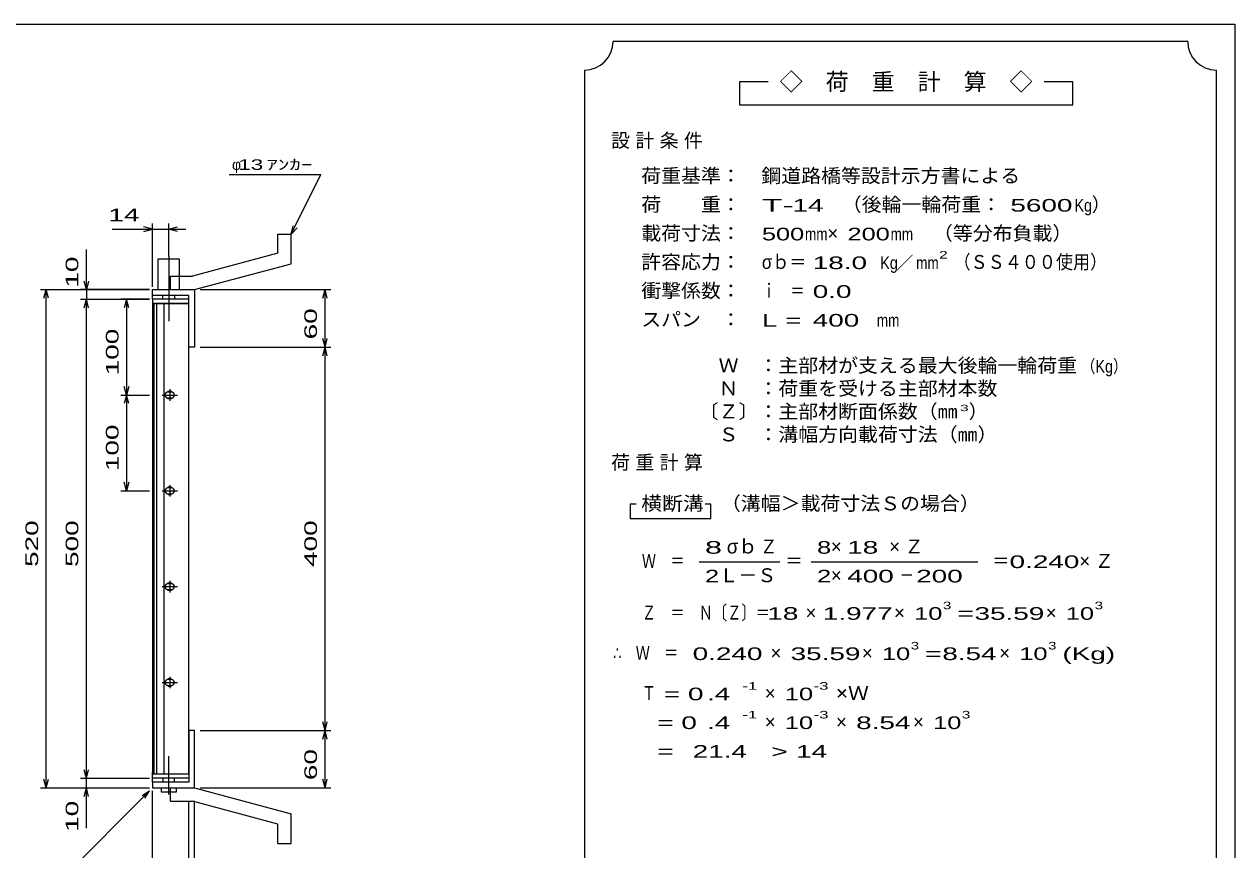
# Model space of a CAD drawing. Units: millimetres, scale not verified, with parts at other scales. Extents: x -1092 to 1039, y -770 to 632.
# Drawn here: x -225 to 1039, y -230 to 632 of the extents above; entities that cross this region are included whole.
import ezdxf
from ezdxf.enums import TextEntityAlignment as Align

# ---------------------------------------------------------------- set-up
doc = ezdxf.new("R2010")
doc.units = ezdxf.units.MM
doc.header["$LTSCALE"] = 6
doc.linetypes.add('LONG_DASHED_DOTTED', pattern=[15.25, 12, -1.5, 0.25, -1.5])
for name, color, linetype, lineweight in [('0_2', 150, 'Continuous', 25), ('16', 3, 'Continuous', 25), ('19', 6, 'Continuous', 25), ('22', 4, 'Continuous', 25), ('50', 2, 'Continuous', 25)]:
    doc.layers.add(name, color=color, linetype=linetype, lineweight=lineweight)
doc.styles.add('ベクトル', font='')
doc.styles.get('ベクトル').set_extended_font_data('ベクトル')

msp = doc.modelspace()

# ---------------------------------------------------------------- linework, layer by layer
at = {"layer": '0_2'}
for p, q in [((-1037.4, 632.1), (1038.6, 632.1)), ((1038.6, 632.1), (1038.6, -687.9))]:
    msp.add_line(p, q, dxfattribs=at)
at = {"layer": '16'}
for p, q in [((-53.6, 345.1), (-91.6, 345.1)), ((-91.6, 345.1), (-91.6, 340.6)), ((-53.6, 340.6), (-53.6, 345.1)), ((-91.6, 340.6), (-53.6, 340.6)), ((-91.6, 340.6), (-91.6, -150.4)), ((-53.6, 340.6), (-91.6, 340.6)), ((-90.1, 340.6), (-90.1, -150.4)), ((-87.1, -150.4), (-87.1, 340.6)), ((-79.6, 340.6), (-79.6, -150.4)), ((-53.6, -150.4), (-53.6, 340.6)), ((-81.6, 245.1), (-65.6, 245.1)), ((-71.6, 248.1), (-75.6, 248.1)), ((-75.6, 242.1), (-71.6, 242.1)), ((-73.6, 251.1), (-73.6, 239.1)), ((-81.6, 145.1), (-65.6, 145.1)), ((-71.6, 148.1), (-75.6, 148.1)), ((-75.6, 142.1), (-71.6, 142.1)), ((-73.6, 151.1), (-73.6, 139.1)), ((-73.6, 51.1), (-73.6, 39.1)), ((-81.6, 45.1), (-65.6, 45.1)), ((-71.6, 48.1), (-75.6, 48.1)), ((-75.6, 42.1), (-71.6, 42.1)), ((-73.6, -48.9), (-73.6, -60.9)), ((-81.6, -54.9), (-65.6, -54.9)), ((-71.6, -51.9), (-75.6, -51.9)), ((-75.6, -57.9), (-71.6, -57.9)), ((-91.6, -150.4), (-53.6, -150.4)), ((-91.6, -154.9), (-91.6, -150.4)), ((-91.6, -150.4), (-53.6, -150.4)), ((-53.6, -150.4), (-53.6, -154.9)), ((-53.6, -154.9), (-91.6, -154.9))]:
    msp.add_line(p, q, dxfattribs=at)
for centre, radius, start, end in [((-75.6, 245.1), 3, 90, 270), ((-73.6, 245.1), 4, 46.6, 133.4), ((-73.6, 245.1), 4, 226.6, 313.4), ((-71.6, 245.1), 3, 270, 90), ((-75.6, 145.1), 3, 90, 270), ((-73.6, 145.1), 4, 46.6, 133.4), ((-73.6, 145.1), 4, 226.6, 313.4), ((-71.6, 145.1), 3, 270, 90), ((-75.6, 45.1), 3, 90, 270), ((-73.6, 45.1), 4, 46.6, 133.4), ((-73.6, 45.1), 4, 226.6, 313.4), ((-71.6, 45.1), 3, 270, 90), ((-75.6, -54.9), 3, 90, 270), ((-73.6, -54.9), 4, 46.6, 133.4), ((-73.6, -54.9), 4, 226.6, 313.4), ((-71.6, -54.9), 3, 270, 90)]:
    msp.add_arc(centre, radius, start, end, dxfattribs=at)
at = {"layer": '19'}
for p, q in [((39.4, 413.1), (53.4, 413.1)), ((39.4, 393.1), (39.4, 413.1)), ((53.4, 382.1), (53.4, 413.1)), ((39.4, 393.1), (-49.6, 369.1)), ((-85.6, 355.1), (-85.6, 387.1)), ((-85.6, 387.1), (-63.6, 387.1)), ((-63.6, 387.1), (-63.6, 355.1)), ((-47.6, 355.1), (53.4, 382.1)), ((-72.6, 369.1), (-49.6, 369.1)), ((-72.6, 355.1), (-72.6, 369.1)), ((-91.6, 345.1), (-91.6, 355.1)), ((-91.6, 349.1), (-91.6, 355.1)), ((-91.6, 355.1), (-48.6, 355.1)), ((-72.6, 355.1), (-47.6, 355.1)), ((-48.6, 355.1), (-47.6, 354.1)), ((-47.6, 354.1), (-47.6, 295.1)), ((-53.6, 349.1), (-91.6, 349.1)), ((-80.6, 345.1), (-80.6, 349.1)), ((-68.6, 349.1), (-68.6, 345.1)), ((-53.6, 295.1), (-53.6, 349.1)), ((-47.6, 295.1), (-53.6, 295.1)), ((-47.6, -104.9), (-53.6, -104.9)), ((-53.6, -104.9), (-53.6, -158.9)), ((-47.6, -163.9), (-47.6, -104.9)), ((-91.6, -158.9), (-91.6, -148.9)), ((-91.6, -158.9), (-91.6, -164.9)), ((-53.6, -158.9), (-91.6, -158.9)), ((-80.6, -154.9), (-80.6, -158.9)), ((-68.6, -158.9), (-68.6, -154.9)), ((-48.6, -164.9), (-47.6, -163.9)), ((-91.6, -164.9), (-48.6, -164.9)), ((-82.6, -164.9), (-82.6, -168.9)), ((-82.6, -168.9), (-66.6, -168.9)), ((-72.6, -164.9), (-47.6, -164.9)), ((-72.6, -178.9), (-72.6, -164.9)), ((-66.6, -168.9), (-66.6, -164.9)), ((-47.6, -164.9), (53.4, -191.9)), ((-72.6, -178.9), (-49.6, -178.9)), ((39.4, -202.9), (-49.6, -178.9)), ((53.4, -222.9), (53.4, -191.9)), ((39.4, -222.9), (39.4, -202.9)), ((39.4, -222.9), (53.4, -222.9))]:
    msp.add_line(p, q, dxfattribs=at)
at = {"layer": '19', "linetype": 'LONG_DASHED_DOTTED'}
for p, q in [((-74.6, 390.1), (-74.6, 322.1)), ((-74.6, -171.9), (-74.6, -131.9))]:
    msp.add_line(p, q, dxfattribs=at)
at = {"layer": '22'}
for p, q in [((-11.6, 475.1), (84.4, 475.1)), ((53.4, 413.1), (84.4, 475.1)), ((-133.6, 418.1), (-91.6, 418.1)), ((-91.6, 418.1), (-100.6, 420.5)), ((-100.6, 415.7), (-91.6, 418.1)), ((-91.6, 358.1), (-91.6, 424.1)), ((-91.6, 418.1), (-74.6, 418.1)), ((-74.6, 389.898), (-74.6, 424.1)), ((-74.6, 418.1), (-65.6, 420.5)), ((-65.6, 415.7), (-74.6, 418.1)), ((-74.6, 418.1), (-56.6, 418.1)), ((53.4, 413.1), (55.2, 421.86)), ((53.4, 413.1), (59.4, 419.7)), ((-160.6, 355.1), (-160.6, 397.1)), ((-208.6, 355.1), (-94.6, 355.1)), ((-205, 346.1), (-202.6, 355.1)), ((-200.2, 346.1), (-202.6, 355.1)), ((-202.6, -164.9), (-202.6, 355.1)), ((-94.6, 355.1), (-166.6, 355.1)), ((-160.6, 355.1), (-163, 364.1)), ((-158.2, 364.1), (-160.6, 355.1)), ((-160.6, 355.1), (-160.6, 345.1)), ((-41.6, 355.1), (94.6, 355.1)), ((86.2, 346.1), (88.6, 355.1)), ((91, 346.1), (88.6, 355.1)), ((88.6, 295.1), (88.6, 355.1)), ((-166.6, 345.1), (-94.6, 345.1)), ((-163, 336.1), (-160.6, 345.1)), ((-158.2, 336.1), (-160.6, 345.1)), ((-160.6, -154.9), (-160.6, 345.1)), ((-94.6, 345.1), (-124.6, 345.1)), ((-118.6, 345.1), (-121, 336.1)), ((-116.2, 336.1), (-118.6, 345.1)), ((-118.6, 345.1), (-118.6, 245.1)), ((88.6, 295.1), (86.2, 304.1)), ((88.6, 295.1), (91, 304.1)), ((-41.6, 295.1), (94.6, 295.1)), ((86.2, 286.1), (88.6, 295.1)), ((91, 286.1), (88.6, 295.1)), ((88.6, -104.9), (88.6, 295.1)), ((-118.6, 245.1), (-121, 254.1)), ((-116.2, 254.1), (-118.6, 245.1)), ((-124.6, 245.1), (-94.6, 245.1)), ((-118.6, 245.1), (-121, 236.1)), ((-116.2, 236.1), (-118.6, 245.1)), ((-118.6, 245.1), (-118.6, 145.1)), ((-118.6, 145.1), (-121, 154.1)), ((-116.2, 154.1), (-118.6, 145.1)), ((-124.6, 145.1), (-94.6, 145.1)), ((88.6, -104.9), (86.2, -95.9)), ((88.6, -104.9), (91, -95.9)), ((-41.6, -104.9), (94.6, -104.9)), ((86.2, -113.9), (88.6, -104.9)), ((91, -113.9), (88.6, -104.9)), ((88.6, -164.9), (88.6, -104.9)), ((-160.6, -154.9), (-163, -145.9)), ((-160.6, -154.9), (-158.2, -145.9)), ((-202.6, -164.9), (-205, -155.9)), ((-202.6, -164.9), (-200.2, -155.9)), ((-166.6, -154.9), (-94.6, -154.9)), ((-160.6, -164.9), (-160.6, -154.9)), ((88.6, -164.9), (86.2, -155.9)), ((88.6, -164.9), (91, -155.9)), ((-208.6, -164.9), (-94.6, -164.9)), ((-184.6, -257.9), (-94.6, -167.9)), ((-166.6, -164.9), (-94.6, -164.9)), ((-163, -173.9), (-160.6, -164.9)), ((-158.2, -173.9), (-160.6, -164.9)), ((-160.6, -206.9), (-160.6, -164.9)), ((-102.4, -172.7), (-94.6, -167.9)), ((-99.4, -175.7), (-94.6, -167.9)), ((-91.6, -263.9), (-91.6, -167.9)), ((-91.6, -305.9), (-91.6, -167.9)), ((-41.6, -164.9), (94.6, -164.9)), ((-53.6, -263.9), (-53.6, -178.3)), ((-47.6, -251.9), (-47.6, -178.3))]:
    msp.add_line(p, q, dxfattribs=at)
at = {"layer": '50', "color": 4}
for p, q in [((989.4, 614.1), (389.4, 614.1)), ((359.4, 584.1), (359.4, -345.9)), ((1019.4, -345.9), (1019.4, 584.1)), ((551.4, 572.1), (521.4, 572.1)), ((521.4, 572.1), (521.4, 548.1)), ((869.4, 572.1), (839.4, 572.1)), ((869.4, 548.1), (869.4, 572.1)), ((521.4, 548.1), (869.4, 548.1)), ((413.4, 131.1), (407.4, 131.1)), ((407.4, 131.1), (407.4, 116.1)), ((491.4, 131.1), (485.4, 131.1)), ((491.4, 116.1), (491.4, 131.1)), ((407.4, 116.1), (491.4, 116.1)), ((479.4, 71.1), (563.4, 71.1)), ((596.4, 71.1), (770.4, 71.1))]:
    msp.add_line(p, q, dxfattribs=at)
for centre, start, end in [((359.4, 614.1), 270, 0), ((1019.4, 614.1), 180, 270)]:
    msp.add_arc(centre, 30, start, end, dxfattribs=at)

# ---------------------------------------------------------------- texts
at = {"layer": '22', "color": 2, "style": 'ベクトル'}
msp.add_text('φ', height=11, dxfattribs=at).set_placement((-8.6, 485.6), align=Align.MIDDLE_LEFT)
for s, height, width, p in [(' 13 ', 11, 1.6, (-8.6, 485.6)), ('ｱﾝｶｰ', 11, 1.6, (27.4, 485.6)), (' 14 ', 13.2, 1.65, (-145.6, 433.1))]:
    msp.add_text(s, height=height, dxfattribs=dict(at, width=width)).set_placement(p, align=Align.MIDDLE_LEFT)
at = {"layer": '22', "color": 2, "style": 'ベクトル', "width": 1.65}
for s, p in [(' 10 ', (-175.6, 349.1)), (' 60 ', (73.6, 295.1)), (' 100 ', (-133.6, 257.6)), (' 100 ', (-133.6, 157.6)), (' 520 ', (-217.6, 57.6)), (' 500 ', (-175.6, 57.6)), (' 400 ', (73.6, 57.6)), (' 60 ', (73.6, -164.9)), (' 10 ', (-175.6, -218.9))]:
    msp.add_text(s, height=13.2, rotation=90, dxfattribs=at).set_placement(p, align=Align.MIDDLE_LEFT)
at = {"layer": '50', "style": 'ベクトル'}
for s, height, p in [('◇\u3000荷\u3000重\u3000計\u3000算\u3000◇', 17.6, (563.4, 572.1)), ('）', 14.52, (889.2, 444)), ('×', 14.52, (613.2, 414)), ('／', 13.2, (684.9, 383.1)), ('）', 14.52, (760.8, 228)), ('σｂ', 14.52, (508.2, 87)), ('×', 14.52, (616.8, 87)), ('Ｌ－Ｓ', 14.52, (500.4, 57)), ('×', 14.52, (616.8, 57)), ('×', 14.52, (590.4, 18)), ('×', 14.52, (682.8, 18)), ('×', 14.52, (841.2, 18)), ('×', 14.52, (553.8, -24)), ('×', 14.52, (649.2, -24)), ('×', 14.52, (792.6, -24)), ('×', 14.52, (547.8, -66)), ('×', 14.52, (547.8, -96)), ('×', 14.52, (622.2, -96)), ('×', 14.52, (702.6, -96))]:
    msp.add_text(s, height=height, dxfattribs=at).set_placement(p, align=Align.MIDDLE_LEFT)
for s, height, width, p in [('荷重基準：\u3000', 14.52, 1.05, (418.8, 474)), ('鋼道路橋等設計示方書による', 14.52, 1.05, (544.2, 474)), ('荷\u3000\u3000重：\u3000', 14.52, 1.05, (418.8, 444)), ('T-', 13.2, 2, (544.8, 443.1)), (' 14 ', 13.2, 1.65, (568.8, 443.1)), ('（後輪一輪荷重：', 14.52, 1.05, (628.2, 444)), (' 5600', 13.2, 1.65, (796.2, 443.1)), ('Kg', 13.2, 0.85, (871.2, 443.1)), ('載荷寸法：\u3000', 14.52, 1.05, (418.8, 414)), ('500', 13.2, 1.5, (544.8, 413.1)), ('200', 13.2, 1.5, (634.2, 413.1)), ('\u3000（等分布負載）', 14.52, 1.05, (702.6, 414)), ('mm', 13.2, 0.8, (589.8, 413.1)), ('mm', 13.2, 0.8, (679.2, 413.1)), ('許容応力：\u3000', 14.52, 1.05, (418.8, 384)), ('σｂ＝', 14.52, 0.9, (544.8, 384)), ('2', 7.918, 1.5, (729.9, 391.5)), ('（ＳＳ４００使用）', 14.52, 0.9, (744.9, 384)), (' 18.0', 13.2, 1.65, (589.8, 383.1)), ('Kg', 13.2, 0.85, (668.4, 383.1)), ('mm', 13.2, 0.8, (705.9, 383.1)), ('衝撃係数：\u3000', 14.52, 1.05, (418.8, 354)), ('ｉ\u3000＝', 14.52, 0.75, (544.8, 354)), (' 0.0', 13.2, 1.65, (589.8, 353.1)), ('スパン\u3000：\u3000', 14.52, 1.05, (418.8, 324)), ('L =', 13.2, 1.65, (544.8, 323.1)), (' 400 ', 13.2, 1.65, (589.8, 323.1)), ('mm', 13.2, 0.8, (664.8, 323.1)), ('\u3000Ｗ\u3000：主部材が支える最大後輪一輪荷重', 14.52, 1.05, (478.8, 276)), ('（Kg）', 13.2, 0.85, (877.8, 275.1)), ('\u3000Ｎ\u3000：荷重を受ける主部材本数', 14.52, 1.05, (478.8, 252)), ('〔Ｚ〕：主部材断面係数（㎜', 14.52, 1.05, (478.8, 228)), ('3', 6.598, 1.8, (751.8, 231.6)), ('\u3000Ｓ\u3000：溝幅方向載荷寸法（㎜）', 14.52, 1.05, (478.8, 204)), ('横断溝', 14.52, 1.1, (418.8, 132)), ('\u3000（溝幅＞載荷寸法Ｓの場合）', 14.52, 1.05, (481.2, 132)), ('8', 13.2, 1.8, (485.4, 86.1)), ('Ｚ', 14.52, 0.9, (543, 87)), ('8', 13.2, 1.5, (602.4, 86.1)), (' 18 ', 13.2, 1.65, (625.8, 86.1)), ('Ｗ\u3000＝', 14.52, 0.75, (419.4, 72)), ('0.240', 13.2, 1.65, (803.4, 71.1)), ('＝', 14.52, 0.9, (569.4, 72)), ('＝', 14.52, 0.9, (785.4, 72)), ('2', 13.2, 1.5, (485.4, 56.1)), ('2', 13.2, 1.5, (602.4, 56.1)), (' 400 ', 13.2, 1.65, (625.8, 56.1)), ('－', 14.52, 0.75, (688.8, 57)), (' 200 ', 13.2, 1.65, (697.8, 56.1)), ('Ｚ\u3000＝\u3000Ｎ〔Ｚ〕＝', 14.52, 0.75, (419.4, 18)), ('3', 7.918, 1.5, (733.8, 25.5)), ('3', 7.918, 1.5, (892.2, 25.5)), (' 18 ', 13.2, 1.65, (542.4, 17.1)), ('1.977', 13.2, 1.65, (608.4, 17.1)), ('10', 13.2, 1.5, (703.8, 17.1)), ('=', 13.2, 1.7, (748.8, 17.1)), ('35.59', 13.2, 1.65, (766.8, 17.1)), ('10', 13.2, 1.5, (862.2, 17.1)), ('3', 7.918, 1.5, (700.2, -16.5)), ('3', 7.918, 1.5, (843.6, -16.5)), ('∴\u3000Ｗ\u3000＝', 14.52, 0.75, (389.4, -24)), (' 0.240', 13.2, 1.65, (464.4, -24.9)), ('35.59', 13.2, 1.65, (574.8, -24.9)), ('10', 13.2, 1.5, (670.2, -24.9)), ('=', 13.2, 1.7, (715.2, -24.9)), ('8.54', 13.2, 1.65, (733.2, -24.9)), ('10', 13.2, 1.5, (813.6, -24.9)), ('(Kg)', 13.2, 1.65, (858.6, -24.9)), ('Ｔ', 14.52, 0.75, (419.4, -66)), (' = 0', 13.2, 1.65, (434.4, -66.9)), (' .4 ', 13.2, 1.65, (479.4, -66.9)), ('-1', 7.918, 1.65, (524.4, -58.5)), ('10', 13.2, 1.5, (568.8, -66.9)), ('-3', 7.918, 1.65, (598.8, -58.5)), ('×Ｗ', 14.52, 1.1, (622.2, -66)), ('-1', 7.918, 1.65, (524.4, -88.5)), ('-3', 7.918, 1.65, (598.8, -88.5)), ('3', 7.918, 1.5, (753.6, -88.5)), ('  = 0', 13.2, 1.65, (419.4, -96.9)), (' .4 ', 13.2, 1.65, (479.4, -96.9)), ('10', 13.2, 1.5, (568.8, -96.9)), ('8.54', 13.2, 1.65, (643.2, -96.9)), ('10', 13.2, 1.5, (723.6, -96.9)), ('  =', 13.2, 1.65, (419.4, -126.9)), (' 21.4', 13.2, 1.65, (464.4, -126.9)), ('>', 13.2, 1.7, (554.4, -126.9)), (' 14 ', 13.2, 1.65, (572.4, -126.9))]:
    msp.add_text(s, height=height, dxfattribs=dict(at, width=width)).set_placement(p, align=Align.MIDDLE_LEFT)
at = {"layer": '50', "char_height": 14.52, "attachment_point": 4, "style": 'ベクトル'}
for s, insert in [('\\T1.28;設計条件', (387.3, 510)), ('\\T1.28;荷重計算', (387.3, 174)), ('\\T1.42;×Ｚ', (677.7, 87)), ('\\T1.42;×Ｚ', (876.3, 72))]:
    msp.add_mtext(s, dxfattribs=dict(at, insert=insert))

doc.saveas('drawing.dxf')
